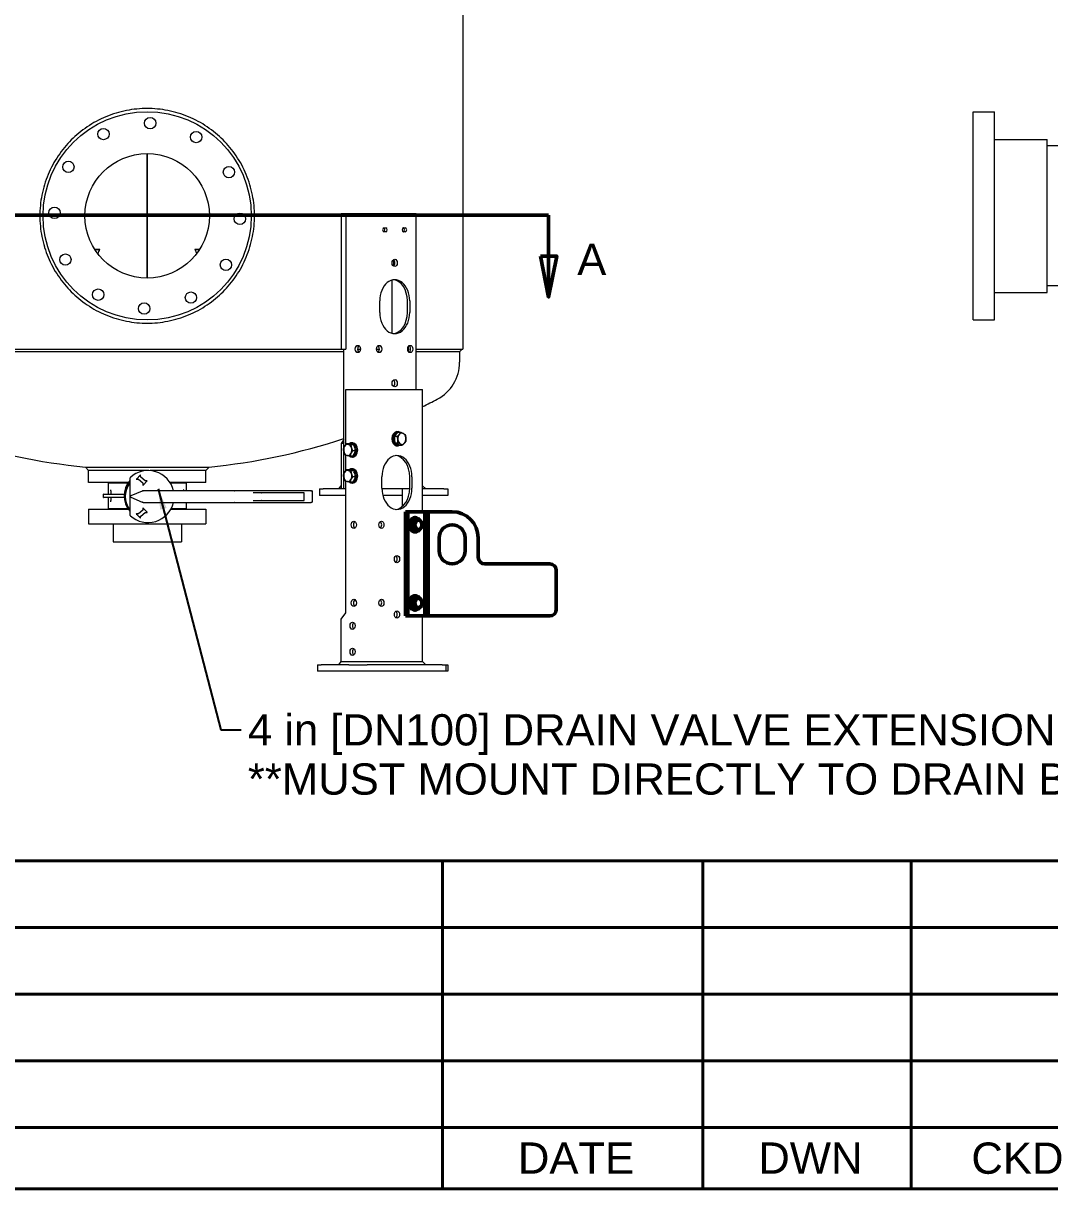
# Model space of a CAD drawing. Header units: inches. Extents: x 20 to 536, y 8 to 344.
# Drawn here: x 261.4 to 340.2, y 8 to 97.5 of the extents above; entities that cross this region are included whole.
import ezdxf

# ---------------------------------------------------------------- set-up
doc = ezdxf.new("R2010")
doc.units = ezdxf.units.IN
doc.header["$LTSCALE"] = 16
doc.header["$MEASUREMENT"] = 0
doc.linetypes.add('DOUBLE_DASH_CHAIN', pattern=[1.2403, 0.6614, -0.0827, 0.1654, -0.0827, 0.1654, -0.0827])
doc.layers.get('0').update_dxf_attribs({"lineweight": 25})
for name, color, linetype, lineweight in [('Border', 7, 'Continuous', 35), ('Section Line', 7, 'DOUBLE_DASH_CHAIN', 50), ('Symbol', 7, 'Continuous', 25), ('Symbol (ANSI)', 7, 'Continuous', 25), ('Visible (ANSI)', 7, 'Continuous', 50)]:
    doc.layers.add(name, color=color, linetype=linetype, lineweight=lineweight)
doc.styles.add('MEMCOR Medium', font='arial.ttf')
doc.dimstyles.new('Default (ANSI)$7', dxfattribs={"dimscale": 16, "dimtxt": 0.15, "dimasz": 0.098425, "dimexe": 0.125, "dimexo": 0.0625, "dimgap": 0.031496, "dimtad": 0, "dimtih": 1, "dimtoh": 1, "dimdec": 4, "dimrnd": 1e-08, "dimzin": 3, "dimdsep": 46, "dimlunit": 5, "dimtxsty": 'MEMCOR Medium', "dimcen": 0.09, "dimdle": 0.393701, "dimclrd": 256, "dimclre": 256, "dimclrt": 256, "dimadec": 0, "dimazin": 1, "dimtfac": 0.8, "dimtofl": 0, "dimtmove": 0, "dimatfit": 3, "dimfxl": 1, "dimfrac": 1, "dimtolj": 1, "dimtzin": 4, "dimlwd": -1, "dimlwe": -1, "dimarcsym": 0})

# ---------------------------------------------------------------- blocks, each defined once
blk = doc.blocks.new('Borders 22x34_D')
at = {"layer": 'Border'}
blk.add_line((1.25, 0.5), (33.5, 0.5), dxfattribs=at)
blk = doc.blocks.new('2dTransSection0')
at = {"layer": 'Section Line', "linetype": 'DOUBLE_DASH_CHAIN', "ltscale": 0.544024}
blk.add_line((15.1288, 5.1739), (18.8584, 5.1739), dxfattribs=at)
at = {"layer": 'Section Line', "linetype": 'Continuous'}
for p, q in [((15.1288, 5.1739), (15.4847, 5.1739)), ((15.1288, 5.1739), (15.1288, 4.9771)), ((18.5026, 5.1739), (18.8584, 5.1739)), ((18.8584, 5.1739), (18.8584, 4.9771)), ((15.0894, 4.9771), (15.1288, 4.7802)), ((15.1682, 4.9771), (15.0894, 4.9771)), ((15.1288, 4.9771), (15.1288, 4.7802)), ((15.1288, 4.7802), (15.1682, 4.9771)), ((18.8191, 4.9771), (18.8584, 4.7802)), ((18.8978, 4.9771), (18.8191, 4.9771)), ((18.8584, 4.9771), (18.8584, 4.7802)), ((18.8584, 4.7802), (18.8978, 4.9771))]:
    blk.add_line(p, q, dxfattribs=at)
at = {"layer": 'Section Line', "linetype": 'Continuous', "flags": 128}
for points in [[(15.0894, 4.9771), (15.1288, 4.7802), (15.1682, 4.9771), (15.0894, 4.9771)], [(18.8191, 4.9771), (18.8584, 4.7802), (18.8978, 4.9771), (18.8191, 4.9771)]]:
    blk.add_lwpolyline(points, dxfattribs=at)
at = {"layer": 'Section Line'}
for points in [[(15.0894, 4.9771), (15.1288, 4.7802), (15.1682, 4.9771), (15.0894, 4.9771)], [(18.8191, 4.9771), (18.8584, 4.7802), (18.8978, 4.9771), (18.8191, 4.9771)]]:
    blk.add_solid(points, dxfattribs=at)
at = {"layer": 'Section Line', "char_height": 0.15, "attachment_point": 7, "style": 'MEMCOR Medium'}
for insert in [(14.8504, 4.8861), (18.996, 4.8861)]:
    blk.add_mtext('A', dxfattribs=dict(at, insert=insert))
blk = doc.blocks.new('REVISION HISTORY')
at = {"layer": 'Symbol', "lineweight": 40}
for p, q in [((11.8486, 2.0747), (22.812, 2.0747)), ((18.3486, 2.0747), (18.3486, 0.7941)), ((19.5986, 2.0747), (19.5986, 0.7941)), ((20.5986, 2.0747), (20.5986, 0.7941)), ((11.8486, 1.7545), (22.812, 1.7545)), ((11.8486, 1.4344), (22.812, 1.4344)), ((11.8486, 1.1143), (22.812, 1.1143)), ((11.8486, 0.7941), (22.812, 0.7941)), ((18.3486, 0.5), (18.3486, 0.7941)), ((19.5986, 0.5), (19.5986, 0.7941)), ((20.5986, 0.5), (20.5986, 0.7941)), ((11.8486, 0.5), (22.812, 0.5))]:
    blk.add_line(p, q, dxfattribs=at)
at = {"layer": 'Symbol', "char_height": 0.15, "attachment_point": 7, "style": 'MEMCOR Medium'}
for s, insert in [('DATE', (18.711, 0.5721)), ('DWN', (19.8652, 0.5721)), ('CKD', (20.8882, 0.5695))]:
    blk.add_mtext(s, dxfattribs=dict(at, insert=insert))

msp = doc.modelspace()

# ---------------------------------------------------------------- linework, layer by layer
at = {"layer": 'Visible (ANSI)', "linetype": 'Continuous', "lineweight": 18}
for p, q in [((295.149787, 98.975967), (295.149787, 72.475967)), ((334.356958, 74.725967), (334.356958, 90.725967)), ((334.356958, 90.725967), (335.981958, 90.725967)), ((335.981958, 74.725967), (335.981958, 90.725967)), ((335.981958, 88.600967), (340.044458, 88.600967)), ((340.044458, 76.850967), (340.044458, 88.600967)), ((364.669458, 88.100967), (340.044458, 88.100967)), ((270.90008, 87.506967), (270.90008, 77.944967)), ((270.90008, 77.944967), (270.90008, 87.506967)), ((285.79557, 82.897967), (286.168829, 82.897967)), ((285.79557, 82.897967), (285.79557, 72.475967)), ((286.168829, 82.897967), (287.479299, 82.897967)), ((286.168829, 82.897967), (286.168829, 72.475967)), ((287.479299, 82.897967), (288.455107, 82.897967)), ((288.455107, 82.897967), (291.368387, 82.897967)), ((291.368387, 82.897967), (291.570483, 82.897967)), ((291.570483, 69.393967), (291.570483, 82.897967)), ((289.095038, 81.802967), (289.229389, 81.802967)), ((289.229389, 81.492967), (289.095038, 81.492967)), ((290.594105, 81.802967), (290.728455, 81.802967)), ((290.728455, 81.492967), (290.594105, 81.492967)), ((266.916068, 80.160656), (267.271742, 80.160656)), ((266.916068, 80.160656), (266.982792, 80.106096)), ((267.249117, 80.106096), (266.982792, 80.106096)), ((274.562958, 80.160227), (274.918633, 80.160227)), ((274.851913, 80.105658), (274.585593, 80.105658)), ((274.918633, 80.160227), (274.851913, 80.105658)), ((289.723613, 73.699828), (289.723613, 77.796106)), ((364.669458, 77.350967), (340.044458, 77.350967)), ((288.759163, 75.307967), (288.759163, 76.187967)), ((290.887554, 75.307967), (290.887554, 76.187967)), ((291.064331, 76.187967), (291.064331, 75.307967)), ((335.981958, 76.850967), (340.044458, 76.850967)), ((334.356958, 74.725967), (335.981958, 74.725967)), ((286.011302, 72.275967), (255.788858, 72.275967)), ((256.00459, 72.475967), (285.79557, 72.475967)), ((285.79557, 72.475967), (286.168829, 72.475967)), ((286.011302, 64.905094), (286.011302, 72.475967)), ((287.062719, 72.475967), (287.280698, 72.475967)), ((287.203976, 72.275967), (287.13944, 72.275967)), ((288.517944, 72.475967), (288.735923, 72.475967)), ((288.659202, 72.275967), (288.594666, 72.275967)), ((290.910794, 72.475967), (290.993008, 72.475967)), ((291.570483, 72.475967), (295.149787, 72.475967)), ((294.90008, 72.275967), (291.570483, 72.275967)), ((294.90008, 72.275967), (295.10008, 72.475967)), ((294.90008, 72.275967), (294.90008, 71.475967)), ((289.723613, 69.779726), (289.723613, 69.954208)), ((286.151061, 69.393967), (287.343743, 69.393967)), ((286.151061, 65.153029), (286.151061, 69.393967)), ((287.343743, 69.393967), (288.31955, 69.393967)), ((288.31955, 69.393967), (291.857497, 69.393967)), ((291.857497, 69.393967), (292.059593, 69.393967)), ((292.059593, 59.993967), (292.059593, 69.393967)), ((286.011302, 65.550318), (285.797508, 65.247967)), ((289.8901, 65.792695), (290.171348, 66.104155)), ((289.940206, 65.292507), (289.8901, 65.792695)), ((289.8901, 65.792695), (290.105538, 65.792695)), ((290.088524, 66.155149), (290.133066, 66.155149)), ((290.133066, 66.075319), (290.14531, 66.075319)), ((290.171348, 66.104155), (290.386786, 66.104155)), ((285.797508, 65.247967), (285.797508, 61.747967)), ((285.974284, 65.247967), (285.797508, 65.247967)), ((286.011302, 65.300318), (285.974284, 65.247967)), ((285.974284, 65.247967), (285.974284, 61.747967)), ((286.011302, 62.905094), (286.011302, 64.606149)), ((286.409295, 65.209235), (286.193858, 65.209235)), ((286.409295, 65.209235), (286.763795, 65.147044)), ((286.763795, 65.147044), (286.548358, 65.147044)), ((286.548461, 65.215319), (286.636849, 65.215319)), ((286.681391, 65.295149), (286.636849, 65.295149)), ((286.902961, 64.681776), (286.687524, 64.681776)), ((286.902961, 64.681776), (286.687626, 64.2787)), ((286.763795, 65.147044), (286.902961, 64.681776)), ((286.861969, 64.903959), (286.838534, 64.897173)), ((286.845579, 64.873618), (286.950357, 64.903959)), ((286.861969, 64.903959), (286.950357, 64.903959)), ((286.876635, 64.769791), (286.881203, 64.771114)), ((286.881203, 64.771114), (286.969591, 64.771114)), ((290.27156, 65.10378), (289.940206, 65.292507)), ((289.940206, 65.292507), (290.155643, 65.292507)), ((290.088524, 65.052786), (290.133066, 65.052786)), ((290.133066, 65.132616), (290.220931, 65.132616)), ((290.27156, 65.10378), (290.486997, 65.10378)), ((286.151061, 63.153029), (286.151061, 64.332966)), ((286.687626, 64.2787), (286.472189, 64.2787)), ((286.548461, 64.272616), (286.636849, 64.272616)), ((286.681391, 64.192786), (286.636849, 64.192786)), ((266.151228, 63.429939), (275.648932, 63.429939)), ((266.40008, 63.156008), (266.151228, 63.429939)), ((266.40008, 62.243467), (266.40008, 63.156008)), ((270.808539, 63.156008), (266.40008, 63.156008)), ((270.381867, 62.825844), (270.067871, 62.511847)), ((270.398938, 62.669546), (270.398938, 62.818773)), ((270.74146, 62.378642), (270.402526, 62.661872)), ((275.40008, 63.156008), (271.12444, 63.156008)), ((275.40008, 63.156008), (275.648932, 63.429939)), ((275.40008, 62.243467), (275.40008, 63.156008)), ((286.409295, 63.209235), (286.193858, 63.209235)), ((286.409295, 63.209235), (286.763795, 63.147044)), ((286.763795, 63.147044), (286.548358, 63.147044)), ((286.548461, 63.215319), (286.636849, 63.215319)), ((286.681391, 63.295149), (286.636849, 63.295149)), ((286.902961, 62.681776), (286.687524, 62.681776)), ((286.902961, 62.681776), (286.687626, 62.2787)), ((286.763795, 63.147044), (286.902961, 62.681776)), ((286.861969, 62.903959), (286.838534, 62.897173)), ((286.845579, 62.873618), (286.950357, 62.903959)), ((286.861969, 62.903959), (286.950357, 62.903959)), ((286.876635, 62.769791), (286.881203, 62.771114)), ((286.881203, 62.771114), (286.969591, 62.771114)), ((288.935939, 61.803967), (288.935939, 62.683967)), ((291.064331, 61.803967), (291.064331, 62.683967)), ((291.241108, 62.683967), (291.241108, 61.803967)), ((269.454255, 62.243467), (266.40008, 62.243467)), ((267.947324, 62.243467), (267.907954, 62.204097)), ((269.427171, 62.204097), (267.907954, 62.204097)), ((267.907954, 62.204097), (267.907954, 61.357641)), ((269.566489, 62.537028), (269.566489, 61.176949)), ((270.074942, 62.494776), (270.225216, 62.494776)), ((270.231628, 62.49245), (270.570562, 62.209219)), ((270.574149, 62.201545), (270.574149, 62.052319)), ((270.591221, 62.045247), (270.905217, 62.359244)), ((270.898146, 62.376315), (270.747872, 62.376315)), ((275.40008, 62.243467), (272.649041, 62.243467)), ((273.892206, 62.204097), (272.673699, 62.204097)), ((273.852836, 62.243467), (273.892206, 62.204097)), ((273.892206, 62.204097), (273.892206, 61.612255)), ((285.620731, 61.747967), (285.797508, 61.997967)), ((285.797508, 61.997967), (285.797508, 61.747967)), ((286.011302, 61.747967), (286.011302, 62.606149)), ((286.151061, 52.243967), (286.151061, 62.332966)), ((286.687626, 62.2787), (286.472189, 62.2787)), ((286.548461, 62.272616), (286.636849, 62.272616)), ((286.681391, 62.192786), (286.636849, 62.192786)), ((292.059593, 61.997967), (292.309593, 61.747967)), ((267.55513, 61.101735), (267.55513, 61.337956)), ((267.574815, 61.357641), (267.82389, 61.357641)), ((267.82389, 61.08205), (267.574815, 61.08205)), ((267.82389, 61.357641), (269.133947, 61.357641)), ((269.133947, 61.08205), (267.82389, 61.08205)), ((267.907954, 61.08205), (267.907954, 60.235593)), ((268.121438, 61.357641), (268.121438, 61.545498)), ((268.121438, 60.894193), (268.121438, 61.08205)), ((269.566489, 61.176949), (269.566489, 59.787482)), ((269.592576, 61.198342), (269.626489, 61.212755)), ((269.626489, 61.111755), (269.603021, 61.121729)), ((269.626489, 61.212755), (269.640286, 61.218619)), ((269.640286, 61.105891), (269.626489, 61.111755)), ((270.511932, 61.589068), (269.640286, 61.218619)), ((269.640286, 61.105891), (270.511932, 60.735442)), ((270.511932, 61.589068), (270.544901, 61.60308)), ((270.558991, 61.609068), (270.544901, 61.60308)), ((270.574637, 61.612255), (270.595998, 61.612255)), ((272.843486, 61.612255), (270.595998, 61.612255)), ((272.909345, 61.612255), (272.843486, 61.612255)), ((277.591353, 61.612255), (272.909345, 61.612255)), ((277.591353, 61.612255), (277.614493, 61.612255)), ((283.466489, 61.612255), (277.614493, 61.612255)), ((279.66073, 61.462255), (279.052553, 61.462255)), ((279.66073, 61.462255), (279.673586, 61.462255)), ((282.906489, 61.462255), (279.673586, 61.462255)), ((282.906489, 61.462255), (282.926489, 61.462255)), ((282.966489, 60.902255), (282.966489, 61.422255)), ((283.466489, 61.612255), (283.531489, 61.612255)), ((283.591489, 60.772255), (283.591489, 61.552255)), ((284.12584, 61.747967), (284.418734, 61.747967)), ((284.12584, 61.747967), (284.12584, 61.247967)), ((284.418734, 61.247967), (284.12584, 61.247967)), ((286.011302, 61.747967), (284.418734, 61.747967)), ((286.151061, 61.247967), (284.418734, 61.247967)), ((286.151061, 61.747967), (286.011302, 61.747967)), ((291.06365, 61.747967), (288.93662, 61.747967)), ((290.160441, 61.247967), (289.005065, 61.247967)), ((290.488039, 61.247967), (290.160441, 61.247967)), ((290.488039, 61.747967), (290.488039, 60.392346)), ((293.695975, 61.747967), (292.059593, 61.747967)), ((293.695975, 61.247967), (292.059593, 61.247967)), ((293.695975, 61.747967), (293.988868, 61.747967)), ((293.988868, 61.247967), (293.695975, 61.247967)), ((293.988868, 61.747967), (293.988868, 61.247967)), ((266.40008, 60.196223), (269.454255, 60.196223)), ((266.40008, 60.196223), (266.40008, 59.071223)), ((267.907954, 60.235593), (269.427171, 60.235593)), ((267.947324, 60.196223), (267.907954, 60.235593)), ((270.570562, 60.115291), (270.231628, 59.83206)), ((270.544901, 60.72143), (270.511932, 60.735442)), ((270.544901, 60.72143), (270.558991, 60.715442)), ((270.574149, 60.272191), (270.574149, 60.122964)), ((270.595998, 60.712255), (270.574637, 60.712255)), ((270.905217, 59.965266), (270.591221, 60.279262)), ((270.595998, 60.712255), (272.843486, 60.712255)), ((272.717713, 60.196223), (275.40008, 60.196223)), ((272.73886, 60.235593), (273.892206, 60.235593)), ((272.843486, 60.712255), (272.909345, 60.712255)), ((272.909345, 60.712255), (277.591353, 60.712255)), ((273.852836, 60.196223), (273.892206, 60.235593)), ((273.892206, 60.712255), (273.892206, 60.235593)), ((275.40008, 60.196223), (275.40008, 59.071223)), ((277.614493, 60.712255), (277.591353, 60.712255)), ((277.614493, 60.712255), (283.466489, 60.712255)), ((279.052553, 60.862255), (279.66073, 60.862255)), ((279.673586, 60.862255), (279.66073, 60.862255)), ((279.673586, 60.862255), (282.906489, 60.862255)), ((282.926489, 60.862255), (282.906489, 60.862255)), ((283.531489, 60.712255), (283.466489, 60.712255)), ((270.067871, 59.812663), (270.381867, 59.498666)), ((270.225216, 59.829734), (270.074942, 59.829734)), ((270.398938, 59.505737), (270.398938, 59.654964)), ((270.402526, 59.662637), (270.74146, 59.945868)), ((270.747872, 59.948195), (270.898146, 59.948195)), ((266.40008, 59.071223), (275.40008, 59.071223)), ((268.27508, 59.071223), (268.27508, 57.696223)), ((273.52508, 59.071223), (273.52508, 57.696223)), ((268.27508, 57.696223), (273.52508, 57.696223)), ((285.797508, 51.743967), (286.151061, 52.243967)), ((292.059593, 48.493967), (292.059593, 51.993967)), ((285.797508, 48.493967), (285.797508, 51.743967)), ((285.620731, 48.243967), (285.797508, 48.493967)), ((285.797508, 48.493967), (287.343743, 48.493967)), ((287.343743, 48.493967), (288.31955, 48.493967)), ((288.31955, 48.493967), (291.857497, 48.493967)), ((291.857497, 48.493967), (292.059593, 48.493967)), ((292.059593, 48.493967), (292.309593, 48.243967)), ((283.982006, 48.243967), (284.274899, 48.243967)), ((283.982006, 48.243967), (283.982006, 47.743967)), ((284.274899, 47.743967), (283.982006, 47.743967)), ((286.39622, 48.243967), (284.274899, 48.243967)), ((286.39622, 47.743967), (284.274899, 47.743967)), ((286.39622, 48.243967), (287.810433, 48.243967)), ((287.810433, 47.743967), (286.39622, 47.743967)), ((293.55214, 48.243967), (287.810433, 48.243967)), ((293.55214, 47.743967), (287.810433, 47.743967)), ((293.55214, 48.243967), (293.845033, 48.243967)), ((293.845033, 47.743967), (293.55214, 47.743967)), ((293.845033, 48.243967), (293.845033, 47.743967)), ((293.845033, 48.243967), (293.988868, 48.243967)), ((293.988868, 47.743967), (293.845033, 47.743967)), ((293.988868, 48.243967), (293.988868, 47.743967))]:
    msp.add_line(p, q, dxfattribs=at)
at = {"layer": 'Visible (ANSI)'}
for p, q in [((290.75441, 59.993967), (290.75441, 51.993967)), ((290.931187, 59.993967), (290.75441, 59.993967)), ((290.931187, 59.993967), (292.062558, 59.993967)), ((290.931187, 51.993967), (290.931187, 59.993967)), ((292.22018, 59.993967), (292.062558, 59.993967)), ((292.22018, 59.993967), (292.478243, 59.993967)), ((292.22018, 59.993967), (292.22018, 51.993967)), ((294.326162, 59.993967), (292.478243, 59.993967)), ((292.478243, 59.993967), (292.478243, 51.993967)), ((291.258575, 59.210474), (291.391157, 59.318727)), ((291.258575, 59.210474), (291.445609, 59.210474)), ((291.258575, 58.993967), (291.258575, 59.210474)), ((291.391157, 59.318727), (291.52374, 59.42698)), ((291.506059, 59.545149), (291.461517, 59.545149)), ((291.52374, 59.42698), (291.710774, 59.42698)), ((291.258575, 58.777461), (291.258575, 58.993967)), ((291.258575, 58.777461), (291.445609, 58.777461)), ((291.391157, 58.669208), (291.258575, 58.777461)), ((291.52374, 58.560955), (291.391157, 58.669208)), ((291.506059, 58.442786), (291.461517, 58.442786)), ((291.52374, 58.560955), (291.710774, 58.560955)), ((293.326162, 56.993967), (293.326162, 57.993967)), ((295.326162, 57.993967), (295.326162, 56.993967)), ((296.326162, 56.493967), (296.326162, 57.993967)), ((301.826162, 55.993967), (296.826162, 55.993967)), ((302.326162, 52.493967), (302.326162, 55.493967)), ((291.258575, 53.210474), (291.391157, 53.318727)), ((291.258575, 53.210474), (291.445609, 53.210474)), ((291.258575, 52.993967), (291.258575, 53.210474)), ((291.258575, 52.777461), (291.258575, 52.993967)), ((291.391157, 53.318727), (291.52374, 53.42698)), ((291.506059, 53.545149), (291.461517, 53.545149)), ((291.52374, 53.42698), (291.710774, 53.42698)), ((290.931187, 51.993967), (290.75441, 51.993967)), ((290.931187, 51.993967), (292.062558, 51.993967)), ((291.258575, 52.777461), (291.445609, 52.777461)), ((291.391157, 52.669208), (291.258575, 52.777461)), ((291.52374, 52.560955), (291.391157, 52.669208)), ((291.506059, 52.442786), (291.461517, 52.442786)), ((291.52374, 52.560955), (291.710774, 52.560955)), ((292.22018, 51.993967), (292.062558, 51.993967)), ((292.22018, 51.993967), (292.478243, 51.993967)), ((292.478243, 51.993967), (301.826162, 51.993967))]:
    msp.add_line(p, q, dxfattribs=at)
at = {"layer": 'Visible (ANSI)', "linetype": 'Continuous', "lineweight": 18}
for centre, radius in [((270.90008, 82.725967), 8), ((271.130061, 89.847255), 0.4375), ((267.538606, 89.008174), 0.4375), ((274.659893, 88.778193), 0.4375), ((264.847855, 86.485781), 0.4375), ((270.90008, 82.725967), 4.781), ((277.182286, 86.087441), 0.4375), ((263.778793, 82.955949), 0.4375), ((278.021367, 82.495986), 0.4375), ((264.617874, 79.364493), 0.4375), ((276.952305, 78.966154), 0.4375), ((267.140267, 76.673742), 0.4375), ((274.261554, 76.443761), 0.4375), ((270.670099, 75.60468), 0.4375)]:
    msp.add_circle(centre, radius, dxfattribs=at)
for centre, radius, start, end in [((291.710083, 71.471505), 3.19, 297.46551176, 0.08014731), ((270.90008, 111.505967), 48.31, 295.97599108, 297.46551176), ((270.90008, 111.505967), 48.31, 251.77212947, 264.35873975), ((270.90008, 111.505967), 48.31, 275.64126025, 288.22787053), ((270.966489, 61.162255), 2, 13.00287816, 132.84364304), ((270.388938, 62.818773), 0.01, 0, 135), ((270.408938, 62.669546), 0.01, 180, 230.1161043), ((270.90008, 61.219845), 1.7715, 138.83377109, 221.16622891), ((270.90008, 61.219845), 1.75, 139.64541046, 220.35458954), ((270.966489, 61.162255), 1.75, 143.76795196, 216.23204804), ((269.506489, 62.232068), 0.06, 323.76795196, 0), ((269.691489, 62.537028), 0.125, 132.84364304, 180), ((270.074942, 62.504776), 0.01, 135, 270), ((270.225216, 62.484776), 0.01, 50.1161043, 90), ((270.564149, 62.201545), 0.01, 0, 50.1161043), ((270.584149, 62.052319), 0.01, 180, 315), ((270.747872, 62.386315), 0.01, 230.1161043, 270), ((270.898146, 62.366315), 0.01, 315, 90), ((267.574815, 61.337956), 0.019685, 90, 180), ((267.574815, 61.101735), 0.019685, 180, 270), ((269.616045, 61.143122), 0.06, 130.9598097, 145.68239253), ((269.626489, 61.176949), 0.06, 180.25320856, 218.64323043), ((269.626489, 61.176949), 0.06, 218.64323043, 246.97450799), ((270.574637, 61.572255), 0.04, 90, 113.02549201), ((282.926489, 61.422255), 0.04, 0, 90), ((282.926489, 60.902255), 0.04, 270, 0), ((283.531489, 61.552255), 0.06, 0, 90), ((269.506489, 60.092442), 0.06, 0, 36.23204804), ((270.966489, 61.162255), 2, 227.15635696, 346.99712184), ((270.574637, 60.752255), 0.04, 246.97450799, 270), ((270.564149, 60.122964), 0.01, 309.8838957, 0), ((270.584149, 60.272191), 0.01, 45, 180), ((283.531489, 60.772255), 0.06, 270, 0), ((269.691489, 59.787482), 0.125, 180, 227.15635696), ((270.074942, 59.819734), 0.01, 90, 225), ((270.225216, 59.839734), 0.01, 270, 309.8838957), ((270.388938, 59.505737), 0.01, 225, 0), ((270.408938, 59.654964), 0.01, 129.8838957, 180), ((270.747872, 59.938195), 0.01, 90, 129.8838957), ((270.898146, 59.958195), 0.01, 270, 45)]:
    msp.add_arc(centre, radius, start, end, dxfattribs=at)
at = {"layer": 'Visible (ANSI)'}
for centre, radius, start, end in [((294.326162, 57.993967), 2, 0, 90), ((294.326162, 57.993967), 1, 0, 180), ((294.326162, 56.993967), 1, 180, 0), ((296.826162, 56.493967), 0.5, 180, 270), ((301.826162, 55.493967), 0.5, 0, 90), ((301.826162, 52.493967), 0.5, 270, 0)]:
    msp.add_arc(centre, radius, start, end, dxfattribs=at)
at = {"layer": 'Visible (ANSI)', "linetype": 'Continuous', "lineweight": 18}
for centre, major_axis, start_param, end_param in [((289.095038, 81.647967), (0, -0.155), 3.141592654, 6.283185307), ((289.052612, 81.647967), (0, -0.155), 0.194777643, 2.946815011), ((289.229389, 81.647967), (0, 0.155), 3.141592654, 6.283185307), ((290.594105, 81.647967), (0, -0.155), 3.141592654, 6.283185307), ((290.551678, 81.647967), (0, -0.155), 0.194777643, 2.946815011), ((290.728455, 81.647967), (0, 0.155), 3.141592654, 6.283185307), ((263.778808, 82.725967), (0, 5.125), 4.177370215, 4.188156581), ((263.778808, 82.725967), (0, -5.234), 1.029812807, 1.046563927), ((264.134482, 82.725967), (0, -5.125), 0.964907951, 1.046563927), ((277.700043, 82.725967), (0, 5.125), 2.095125383, 2.170181156), ((278.055718, 82.725967), (0, 5.234), 2.095125383, 2.104820201), ((278.055718, 82.725967), (0, -5.125), 5.236718036, 5.240087454), ((289.662589, 79.107967), (0, -0.272343), 0.674968404, 2.46662425), ((289.690428, 79.107967), (0, 0.295276), 3.757307948, 5.667470013), ((289.73497, 79.107967), (0, 0.28), 3.604362771, 5.820415189), ((289.911747, 76.187967), (0, 1.63), 4.71238898, 7.853981634), ((289.73497, 76.187967), (0, 1.63), 4.71238898, 6.206422826), ((289.911747, 75.307967), (0, -1.63), 4.71238898, 7.853981634), ((289.73497, 75.307967), (0, -1.63), 0.076762481, 1.570796327), ((287.260096, 72.497967), (0, -0.28), 3.604362771, 5.820415189), ((288.538545, 72.497967), (0, 0.28), 3.604362771, 5.820415189), ((290.79563, 72.497967), (0, -0.28), 0.909644844, 2.23194781), ((290.931395, 72.497967), (0, 0.28), 3.604362771, 5.820415189), ((289.73497, 69.866967), (0, 0.28), 3.604362771, 5.820415189), ((286.636849, 64.743967), (0, 0.551181), 2.551696004, 6.858228731), ((290.088524, 65.603967), (0, -0.551181), 3.141592654, 6.283185307), ((290.133066, 65.603967), (0, -0.551181), 2.708048134, 6.716729826), ((290.133066, 65.603967), (0, 0.471351), 0, 3.141592654), ((290.221454, 65.603967), (0, 0.471351), 1.330229917, 2.092823414), ((290.221454, 65.603967), (0, 0.471351), 0.283032366, 1.045625863), ((290.464522, 65.603967), (0, -0.4375), 3.805921768, 4.85311932), ((290.464522, 65.603967), (0, -0.4375), 4.85311932, 5.900316871), ((290.464522, 65.603967), (0, 0.4375), 5.900316871, 6.947514422), ((290.464522, 65.603967), (0, 0.4375), 4.85311932, 5.900316871), ((290.464522, 65.603967), (0, 0.4375), 3.805921768, 4.85311932), ((286.305393, 64.743967), (0, -0.4375), 4.065370058, 5.11256761), ((286.305393, 64.743967), (0, -0.4375), 5.11256761, 6.159765161), ((286.305393, 64.743967), (0, 0.4375), 6.159765161, 7.206962712), ((286.305393, 64.743967), (0, -0.4375), 6.159765161, 7.206962712), ((286.305393, 64.743967), (0, 0.4375), 5.11256761, 6.159765161), ((286.548461, 64.743967), (0, 0.471351), 5.778468412, 6.541061909), ((286.305393, 64.743967), (0, 0.4375), 4.065370058, 5.11256761), ((286.636849, 64.743967), (0, 0.471351), 5.058702029, 6.283185307), ((286.636849, 64.743967), (0, -0.471351), 0, 1.62842094), ((286.681391, 64.743967), (0, 0.551181), 3.141592654, 6.283185307), ((286.548461, 64.743967), (0, -0.471351), 0.542480656, 1.305074153), ((286.548461, 64.743967), (0, -0.471351), 1.917109375, 2.352271705), ((286.548461, 64.743967), (0, -0.471351), 1.589678207, 1.62842094), ((290.221454, 65.603967), (0, -0.471351), 5.519020122, 6.281613619), ((290.464522, 65.603967), (0, -0.4375), 5.900316871, 6.947514422), ((286.548461, 64.743967), (0, -0.471351), 6.122350678, 6.444019936), ((290.088524, 62.683967), (0, 1.63), 4.71238898, 7.853981634), ((289.911747, 62.683967), (0, 1.63), 4.71238898, 6.206422826), ((286.305393, 62.743967), (0, -0.4375), 4.065370058, 5.11256761), ((286.305393, 62.743967), (0, 0.4375), 6.159765161, 7.206962712), ((286.305393, 62.743967), (0, 0.4375), 5.11256761, 6.159765161), ((286.636849, 62.743967), (0, 0.551181), 2.551696004, 6.858228731), ((286.548461, 62.743967), (0, 0.471351), 5.778468412, 6.541061909), ((286.305393, 62.743967), (0, 0.4375), 4.065370058, 5.11256761), ((286.636849, 62.743967), (0, 0.471351), 5.058702029, 6.283185307), ((286.636849, 62.743967), (0, -0.471351), 0, 1.62842094), ((286.681391, 62.743967), (0, 0.551181), 3.141592654, 6.283185307), ((286.548461, 62.743967), (0, -0.471351), 1.917109375, 2.352271705), ((286.548461, 62.743967), (0, -0.471351), 1.589678207, 1.62842094), ((286.305393, 62.743967), (0, -0.4375), 5.11256761, 6.159765161), ((286.305393, 62.743967), (0, -0.4375), 6.159765161, 7.206962712), ((286.548461, 62.743967), (0, -0.471351), 6.122350678, 6.444019936), ((286.548461, 62.743967), (0, -0.471351), 0.542480656, 1.305074153), ((290.088524, 61.803967), (0, -1.63), 4.71238898, 7.853981634), ((289.911747, 61.803967), (0, -1.63), 0.076762481, 1.570796327), ((286.947763, 58.993967), (0, -0.28), 3.604362771, 5.820415189), ((288.71553, 58.993967), (0, 0.28), 3.604362771, 5.820415189), ((289.911747, 56.362967), (0, 0.28), 3.604362771, 5.820415189), ((286.947763, 52.993967), (0, -0.28), 3.604362771, 5.820415189), ((288.71553, 52.993967), (0, 0.28), 3.604362771, 5.820415189), ((289.911747, 52.099967), (0, 0.28), 3.604362771, 5.820415189), ((286.858168, 51.243967), (0, -0.28), 3.604362771, 5.820415189), ((286.858168, 49.243967), (0, -0.28), 3.604362771, 5.820415189)]:
    msp.add_ellipse(centre, major_axis=major_axis, ratio=0.707106781, start_param=start_param, end_param=end_param, dxfattribs=at)
for centre, major_axis in [((289.911747, 79.107967), (0, -0.28)), ((287.08332, 72.497967), (0, 0.28)), ((288.715322, 72.497967), (0, -0.28)), ((291.108171, 72.497967), (0, -0.28)), ((289.911747, 69.866967), (0, -0.28)), ((286.770986, 58.993967), (0, 0.28)), ((288.892306, 58.993967), (0, -0.28)), ((290.088524, 56.362967), (0, -0.28)), ((286.770986, 52.993967), (0, 0.28)), ((288.892306, 52.993967), (0, -0.28)), ((290.088524, 52.099967), (0, -0.28)), ((286.681391, 51.243967), (0, -0.28)), ((286.681391, 49.243967), (0, -0.28))]:
    msp.add_ellipse(centre, major_axis=major_axis, ratio=0.707106781, dxfattribs=at)
at = {"layer": 'Visible (ANSI)'}
for centre, major_axis, start_param, end_param in [((291.461517, 58.993967), (0, 0.551181), 0, 3.141592654), ((291.506059, 58.993967), (0, 0.551181), 5.487595753, 10.220367515), ((291.506059, 58.993967), (0, 0.375), 1.203559064, 1.93803359), ((291.506059, 58.993967), (0, 0.375), 0.264656732, 0.782540819), ((291.734458, 58.993967), (0, -0.375), 3.665191429, 4.71238898), ((291.734458, 58.993967), (0, 0.375), 5.759586532, 6.806784083), ((291.734458, 58.993967), (0, 0.375), 4.71238898, 5.759586532), ((291.506059, 58.993967), (0, -0.375), 5.500644488, 6.018528575), ((291.734458, 58.993967), (0, -0.375), 4.71238898, 5.759586532), ((291.734458, 58.993967), (0, -0.375), 5.759586532, 6.806784083), ((291.734458, 58.993967), (0, 0.375), 3.665191429, 4.71238898), ((291.461517, 52.993967), (0, 0.551181), 0, 3.141592654), ((291.506059, 52.993967), (0, 0.551181), 5.487595753, 10.220367515), ((291.506059, 52.993967), (0, 0.375), 1.203559064, 1.93803359), ((291.506059, 52.993967), (0, 0.375), 0.264656732, 0.782540819), ((291.734458, 52.993967), (0, -0.375), 3.665191429, 4.71238898), ((291.734458, 52.993967), (0, -0.375), 4.71238898, 5.759586532), ((291.734458, 52.993967), (0, 0.375), 5.759586532, 6.806784083), ((291.734458, 52.993967), (0, 0.375), 4.71238898, 5.759586532), ((291.734458, 52.993967), (0, 0.375), 3.665191429, 4.71238898), ((291.506059, 52.993967), (0, -0.375), 5.500644488, 6.018528575), ((291.734458, 52.993967), (0, -0.375), 5.759586532, 6.806784083)]:
    msp.add_ellipse(centre, major_axis=major_axis, ratio=0.707106781, start_param=start_param, end_param=end_param, dxfattribs=at)
at = {"layer": 'Visible (ANSI)', "linetype": 'Continuous', "lineweight": 18}
for points, knots in [([(263.023917, 80.291513), (263.100503, 80.043748), (263.188942, 79.799168), (263.499514, 79.052583), (263.76148, 78.56751), (264.365242, 77.671437), (264.707091, 77.260439), (265.434368, 76.533162), (265.84528, 76.191335), (266.741401, 75.587493), (267.22661, 75.325433), (268.241016, 74.903457), (268.771097, 74.743205), (269.572507, 74.585194), (269.840678, 74.546117), (270.373976, 74.494595), (270.639102, 74.482151), (271.161058, 74.482151), (271.426184, 74.494595), (271.959482, 74.546117), (272.227653, 74.585194), (273.029063, 74.743205), (273.559143, 74.903457), (274.57355, 75.325433), (275.058759, 75.587493), (275.95488, 76.191335), (276.365792, 76.533162), (277.093069, 77.260439), (277.434918, 77.671437), (278.03868, 78.56751), (278.300646, 79.052583), (278.617049, 79.813185), (278.70997, 80.072393), (278.869164, 80.597698), (278.935437, 80.863795), (279.040797, 81.398048), (279.079889, 81.666237), (279.13144, 82.199642), (279.143897, 82.464858), (279.143897, 82.987077), (279.13144, 83.252293), (279.079889, 83.785698), (279.040797, 84.053887), (278.935437, 84.58814), (278.869164, 84.854237), (278.70997, 85.379541), (278.617049, 85.63875), (278.300646, 86.399352), (278.03868, 86.884425), (277.434918, 87.780498), (277.093069, 88.191496), (276.365792, 88.918773), (275.95488, 89.2606), (275.058759, 89.864442), (274.57355, 90.126501), (273.559143, 90.548478), (273.029063, 90.708729), (272.227653, 90.866741), (271.959482, 90.905818), (271.426184, 90.95734), (271.161058, 90.969784), (270.639102, 90.969784), (270.373976, 90.95734), (269.840678, 90.905818), (269.572507, 90.866741), (268.771097, 90.708729), (268.241016, 90.548478), (267.22661, 90.126501), (266.741401, 89.864442), (265.84528, 89.2606), (265.434368, 88.918773), (264.707091, 88.191496), (264.365242, 87.780498), (263.76148, 86.884425), (263.499514, 86.399352), (263.183111, 85.63875), (263.09019, 85.379541), (262.930996, 84.854237), (262.864723, 84.58814), (262.759363, 84.053887), (262.720271, 83.785698), (262.66872, 83.252293), (262.656263, 82.987077), (262.656263, 82.725967)], [6.078969305, 6.078969305, 6.078969305, 6.078969305, 7.958619855, 7.958619855, 11.937929783, 11.937929783, 15.917239711, 15.917239711, 19.894543878, 19.894543878, 23.871848045, 23.871848045, 27.849152212, 27.849152212, 29.837804295, 29.837804295, 31.826456378, 31.826456378, 33.815108462, 33.815108462, 35.803760545, 35.803760545, 39.781064712, 39.781064712, 43.758368879, 43.758368879, 47.735673046, 47.735673046, 51.714982974, 51.714982974, 55.694292902, 55.694292902, 57.683947865, 57.683947865, 59.673602829, 59.673602829, 61.663257793, 61.663257793, 63.652912757, 63.652912757, 65.642567721, 65.642567721, 67.632222685, 67.632222685, 69.621877649, 69.621877649, 71.611532612, 71.611532612, 75.59084254, 75.59084254, 79.570152468, 79.570152468, 83.547456635, 83.547456635, 87.524760802, 87.524760802, 91.502064969, 91.502064969, 93.490717052, 93.490717052, 95.479369135, 95.479369135, 97.468021219, 97.468021219, 99.456673302, 99.456673302, 103.433977469, 103.433977469, 107.411281636, 107.411281636, 111.388585803, 111.388585803, 115.367895731, 115.367895731, 119.347205658, 119.347205658, 121.336860622, 121.336860622, 123.326515586, 123.326515586, 125.31617055, 125.31617055, 127.305825514, 127.305825514, 127.305825514, 127.305825514]), ([(262.656263, 82.725967), (262.656263, 82.464858), (262.66872, 82.199642), (262.720271, 81.666237), (262.759363, 81.398048), (262.864723, 80.863795), (262.930996, 80.597698), (263.014994, 80.320524), (263.019435, 80.306013), (263.023917, 80.291513)], [127.305825514, 127.305825514, 127.305825514, 127.305825514, 129.295480478, 129.295480478, 131.285135442, 131.285135442, 133.274790406, 133.274790406, 133.384794819, 133.384794819, 133.384794819, 133.384794819]), ([(268.121438, 61.545498), (268.121438, 61.56295), (268.120534, 61.580421), (268.117135, 61.613251), (268.11466, 61.628648), (268.109021, 61.654451), (268.105921, 61.665194), (268.100628, 61.680028), (268.09835, 61.685007), (268.09628, 61.688915), (268.09581, 61.689617), (268.095815, 61.689617)], [0, 0, 0, 0, 0.1615150191, 0.1615150191, 0.3204003421, 0.3204003421, 0.4647931859, 0.4647931859, 0.5810871393, 0.5810871393, 0.6392521464, 0.6392521464, 0.6392521464, 0.6392521464]), ([(268.095821, 60.750072), (268.095818, 60.750073), (268.09617, 60.750604), (268.0976, 60.753228), (268.099004, 60.756096), (268.102555, 60.764792), (268.104808, 60.771213), (268.109667, 60.788045), (268.112238, 60.799043), (268.116877, 60.824951), (268.118816, 60.840209), (268.120953, 60.868521), (268.121438, 60.881361), (268.121438, 60.894193)], [0.2512169304, 0.2512169304, 0.2512169304, 0.2512169304, 0.3017740611, 0.3017740611, 0.384608207, 0.384608207, 0.4902357294, 0.4902357294, 0.621034518, 0.621034518, 0.7717307482, 0.7717307482, 0.8904816588, 0.8904816588, 0.8904816588, 0.8904816588]), ([(269.57881, 61.168646), (269.57379, 61.170846), (269.571115, 61.172403), (269.568556, 61.1741), (269.567781, 61.174716), (269.566752, 61.175809), (269.566492, 61.176284), (269.56649, 61.176684)], [0, 0, 0, 0, 0.0554026382, 0.0554026382, 0.091701074, 0.091701074, 0.1274278989, 0.1274278989, 0.1274278989, 0.1274278989]), ([(269.576713, 61.188432), (269.577505, 61.18912), (269.578329, 61.189798), (269.582655, 61.193168), (269.587453, 61.196091), (269.592576, 61.198342)], [0.0923027288, 0.0923027288, 0.0923027288, 0.0923027288, 0.10395135135, 0.10395135135, 0.15173708354, 0.15173708354, 0.15173708354, 0.15173708354]), ([(269.592978, 61.164462), (269.592903, 61.164475), (269.592827, 61.164489), (269.589429, 61.165104), (269.583954, 61.166391), (269.57881, 61.168646)], [-0.00064885071, -0.00064885071, -0.00064885071, -0.00064885071, 0, 0, 0.02871512002, 0.02871512002, 0.02871512002, 0.02871512002]), ([(273.704339, 61.689618), (273.704342, 61.689618), (273.70399, 61.689087), (273.70256, 61.686462), (273.701156, 61.683595), (273.697605, 61.674899), (273.695352, 61.668477), (273.690493, 61.651645), (273.687922, 61.640647), (273.684823, 61.623343), (273.683959, 61.617877), (273.683184, 61.612255)], [0.2512169304, 0.2512169304, 0.2512169304, 0.2512169304, 0.3017740611, 0.3017740611, 0.384608207, 0.384608207, 0.4902357294, 0.4902357294, 0.621034518, 0.621034518, 0.6782530049, 0.6782530049, 0.6782530049, 0.6782530049])]:
    msp.add_open_spline(points, degree=3, knots=knots, dxfattribs=at)
for points, weights in [([(290.105538, 65.792695), (290.208529, 65.87615), (290.273792, 65.948425)], [1.01001874936, 1.04314139574, 1]), ([(290.158221, 65.542601), (290.146594, 65.65867), (290.105538, 65.792695)], [1, 1.04314139574, 1.01001874936]), ([(290.155643, 65.292507), (290.169848, 65.426532), (290.158221, 65.542601)], [1.01001874936, 1.04314139574, 1]), ([(290.273792, 65.948425), (290.339056, 66.020699), (290.386786, 66.104155)], [1, 1.04314139574, 1.01001874936]), ([(290.386786, 66.104155), (290.503202, 66.053585), (290.580093, 66.009791)], [1.01001874936, 1.04314139574, 1]), ([(290.580093, 66.009791), (290.656984, 65.965997), (290.718139, 65.915428)], [1, 1.04314139574, 1.01001874936]), ([(290.768245, 65.41524), (290.720515, 65.331785), (290.655252, 65.25951)], [1.01001874936, 1.04314139574, 1]), ([(290.718139, 65.915428), (290.759196, 65.781403), (290.770823, 65.665334)], [1.01001874936, 1.04314139574, 1]), ([(290.770823, 65.665334), (290.78245, 65.549265), (290.768245, 65.41524)], [1, 1.04314139574, 1.01001874936]), ([(285.978524, 64.806159), (286.008591, 64.914163), (286.05856, 65.007697)], [1.01001874936, 1.04314139574, 1]), ([(286.020476, 64.573525), (285.988182, 64.681491), (285.978524, 64.806159)], [1, 1.04314139574, 1.01001874936]), ([(286.117689, 64.340891), (286.052769, 64.465559), (286.020476, 64.573525)], [1.01001874936, 1.04314139574, 1]), ([(286.05856, 65.007697), (286.108528, 65.101231), (286.193858, 65.209235)], [1, 1.04314139574, 1.01001874936]), ([(286.193858, 65.209235), (286.261215, 65.192571), (286.343477, 65.17814)], [1.01001874936, 1.04314139574, 1]), ([(286.343477, 65.17814), (286.425739, 65.163708), (286.548358, 65.147044)], [1, 1.04314139574, 1.01001874936]), ([(286.552226, 64.480238), (286.502257, 64.386704), (286.472189, 64.2787)], [1, 1.04314139574, 1.01001874936]), ([(286.548358, 65.147044), (286.558016, 65.022376), (286.59031, 64.91441)], [1.01001874936, 1.04314139574, 1]), ([(286.687524, 64.681776), (286.602194, 64.573772), (286.552226, 64.480238)], [1.01001874936, 1.04314139574, 1]), ([(286.59031, 64.91441), (286.622603, 64.806444), (286.687524, 64.681776)], [1, 1.04314139574, 1.01001874936]), ([(290.348951, 65.198144), (290.27206, 65.241938), (290.155643, 65.292507)], [1, 1.04314139574, 1.01001874936]), ([(290.486997, 65.10378), (290.425842, 65.15435), (290.348951, 65.198144)], [1.01001874936, 1.04314139574, 1]), ([(290.655252, 65.25951), (290.589988, 65.187236), (290.486997, 65.10378)], [1, 1.04314139574, 1.01001874936]), ([(286.267308, 64.309795), (286.185046, 64.324227), (286.117689, 64.340891)], [1, 1.04314139574, 1.01001874936]), ([(286.472189, 64.2787), (286.34957, 64.295364), (286.267308, 64.309795)], [1.01001874936, 1.04314139574, 1]), ([(285.978524, 62.806159), (286.008591, 62.914163), (286.05856, 63.007697)], [1.01001874936, 1.04314139574, 1]), ([(286.020476, 62.573525), (285.988182, 62.681491), (285.978524, 62.806159)], [1, 1.04314139574, 1.01001874936]), ([(286.05856, 63.007697), (286.108528, 63.101231), (286.193858, 63.209235)], [1, 1.04314139574, 1.01001874936]), ([(286.193858, 63.209235), (286.261215, 63.192571), (286.343477, 63.17814)], [1.01001874936, 1.04314139574, 1]), ([(286.343477, 63.17814), (286.425739, 63.163708), (286.548358, 63.147044)], [1, 1.04314139574, 1.01001874936]), ([(286.548358, 63.147044), (286.558016, 63.022376), (286.59031, 62.91441)], [1.01001874936, 1.04314139574, 1]), ([(286.687524, 62.681776), (286.602194, 62.573772), (286.552226, 62.480238)], [1.01001874936, 1.04314139574, 1]), ([(286.59031, 62.91441), (286.622603, 62.806444), (286.687524, 62.681776)], [1, 1.04314139574, 1.01001874936]), ([(286.117689, 62.340891), (286.052769, 62.465559), (286.020476, 62.573525)], [1.01001874936, 1.04314139574, 1]), ([(286.267308, 62.309795), (286.185046, 62.324227), (286.117689, 62.340891)], [1, 1.04314139574, 1.01001874936]), ([(286.472189, 62.2787), (286.34957, 62.295364), (286.267308, 62.309795)], [1.01001874936, 1.04314139574, 1]), ([(286.552226, 62.480238), (286.502257, 62.386704), (286.472189, 62.2787)], [1, 1.04314139574, 1.01001874936])]:
    msp.add_rational_spline(points, weights, degree=2, dxfattribs=at)
msp.add_open_spline([(269.566489, 61.176949), (269.566489, 61.176949), (269.566489, 61.176859), (269.56649, 61.176684)], degree=3, dxfattribs=at)
at = {"layer": 'Visible (ANSI)'}
for points in [[(291.445609, 59.210474), (291.540343, 59.268486), (291.601875, 59.318727)], [(291.469293, 58.993967), (291.469293, 59.094448), (291.445609, 59.210474)], [(291.601875, 59.318727), (291.663407, 59.368967), (291.710774, 59.42698)], [(291.710774, 59.42698), (291.805508, 59.368967), (291.86704, 59.318727)], [(291.86704, 59.318727), (291.928572, 59.268486), (291.975939, 59.210474)], [(291.975939, 59.210474), (291.999623, 59.094448), (291.999623, 58.993967)], [(291.445609, 58.777461), (291.469293, 58.893486), (291.469293, 58.993967)], [(291.601875, 58.669208), (291.540343, 58.719448), (291.445609, 58.777461)], [(291.710774, 58.560955), (291.663407, 58.618967), (291.601875, 58.669208)], [(291.86704, 58.669208), (291.805508, 58.618967), (291.710774, 58.560955)], [(291.975939, 58.777461), (291.928572, 58.719448), (291.86704, 58.669208)], [(291.999623, 58.993967), (291.999623, 58.893486), (291.975939, 58.777461)], [(291.445609, 53.210474), (291.540343, 53.268486), (291.601875, 53.318727)], [(291.469293, 52.993967), (291.469293, 53.094448), (291.445609, 53.210474)], [(291.445609, 52.777461), (291.469293, 52.893486), (291.469293, 52.993967)], [(291.601875, 53.318727), (291.663407, 53.368967), (291.710774, 53.42698)], [(291.710774, 53.42698), (291.805508, 53.368967), (291.86704, 53.318727)], [(291.86704, 53.318727), (291.928572, 53.268486), (291.975939, 53.210474)], [(291.975939, 53.210474), (291.999623, 53.094448), (291.999623, 52.993967)], [(291.999623, 52.993967), (291.999623, 52.893486), (291.975939, 52.777461)], [(291.601875, 52.669208), (291.540343, 52.719448), (291.445609, 52.777461)], [(291.710774, 52.560955), (291.663407, 52.618967), (291.601875, 52.669208)], [(291.86704, 52.669208), (291.805508, 52.618967), (291.710774, 52.560955)], [(291.975939, 52.777461), (291.928572, 52.719448), (291.86704, 52.669208)]]:
    msp.add_rational_spline(points, [1, 1.0379548493, 1], degree=2, dxfattribs=at)

# ---------------------------------------------------------------- block references
at = {"xscale": 16, "yscale": 16, "zscale": 16}
msp.add_blockref('Borders 22x34_D', (0, 0), dxfattribs=at)
at = {"layer": 'Section Line', "xscale": 16, "yscale": 16, "zscale": 16}
msp.add_blockref('2dTransSection0', (0, 0), dxfattribs=at)
at = {"layer": 'Symbol', "xscale": 16, "yscale": 16, "zscale": 16}
msp.add_blockref('REVISION HISTORY', (0, 0), dxfattribs=at)

# ---------------------------------------------------------------- texts
at = {"layer": 'Symbol (ANSI)', "insert": (278.633469, 44.445725), "char_height": 2.40000008, "width": 72.66402958, "attachment_point": 1, "line_spacing_factor": 0.944221, "style": 'MEMCOR Medium'}
msp.add_mtext('\\fArial|b0|i0;4 in [DN100] DRAIN VALVE EXTENSION \\P\\fArial|b0|i0;**MUST MOUNT DIRECTLY TO DRAIN BOSS**', dxfattribs=at)

# ---------------------------------------------------------------- leaders
at = {"layer": 'Symbol (ANSI)', "annotation_type": 0, "has_hookline": 1, "hookline_direction": 0, "text_width": 72.428925}
msp.add_leader([(271.749423, 61.747686), (276.554729, 43.245725), (278.129532, 43.245725)], dimstyle='Default (ANSI)$7', override={"dimtad": 0}, dxfattribs=at)

doc.saveas('drawing.dxf')
